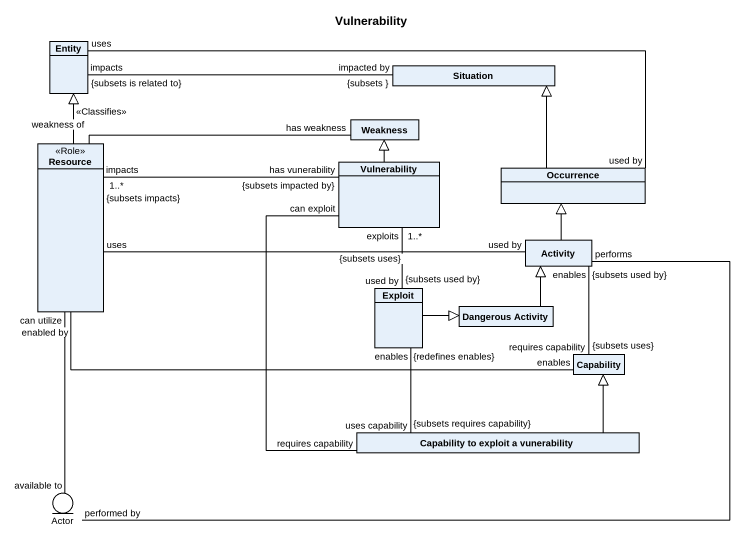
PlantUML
@startuml
title Vulnerability
allowmixing
hide circle
hide empty members
class "Entity" as Entity_
class Situation
class Weakness
class Resource <<Role>>
class Vulnerability
class Occurrence
class Activity
class Exploit
class "Dangerous Activity" as Dangerous_Activity
class Capability
class "Capability to exploit a vunerability" as Capability_to_exploit_a
entity "Actor" as Actor_
Situation "impacted by\n{subsets }" -left- "impacts\n{subsets is related to}" Entity_
Weakness "has weakness" -left- "weakness of" Resource
Resource -up-|> Entity_ : <<Classifies>>
Resource "uses" -right- "used by" Activity
Resource "enabled by" -right- "enables" Capability
Resource "can utilize" -- "available to" Actor_
Vulnerability -up-|> Weakness
Vulnerability "has vunerability\n{subsets impacted by}" -left- "impacts\n1..*\n{subsets impacts}" Resource
Occurrence "used by" -left- "uses" Entity_
Occurrence -up-|> Situation
Activity -up-|> Occurrence
Activity "enables\n{subsets used by}" -- "requires capability\n{subsets uses}" Capability
Exploit "{subsets used by}\nused by" -up- "exploits\n{subsets uses}\n1..*" Vulnerability
Exploit -right-|> Dangerous_Activity
Dangerous_Activity -up-|> Activity
Capability_to_exploit_a "requires capability" -up- "can exploit" Vulnerability
Capability_to_exploit_a "uses capability\n{subsets requires capability}" -up- "enables\n{redefines enables}" Exploit
Capability_to_exploit_a -up-|> Capability
Actor_ "performed by" -right- "performs" Activity
@enduml
